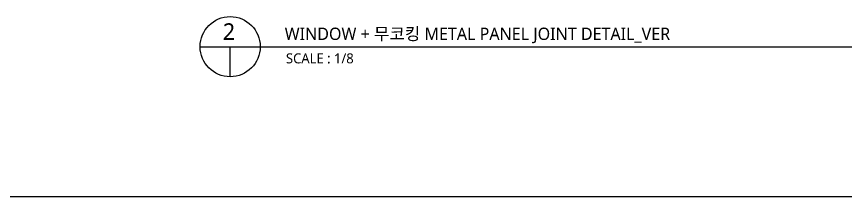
# Model space of a CAD drawing. Header units: millimetres. Extents: x -1365 to 31821, y 84 to 2865.
# Drawn here: x 8665 to 9473, y 164 to 339 of the extents above; entities that cross this region are included whole.
import ezdxf

# ---------------------------------------------------------------- set-up
doc = ezdxf.new("R2010")
doc.units = ezdxf.units.MM
doc.header["$LTSCALE"] = 10
doc.layers.add('TEXT', color=3, linetype='Continuous')
doc.styles.add('ROMANC', font='malgun.ttf', dxfattribs={"height": 8})

msp = doc.modelspace()

# ---------------------------------------------------------------- linework, layer by layer
msp.add_line((6914, 164), (9663.52, 164))
at = {"layer": 'TEXT', "color": 2}
for p, q in [((8844.28, 309.65), (9535.09, 309.65)), ((8873.53, 280.4), (8873.53, 309.65))]:
    msp.add_line(p, q, dxfattribs=at)
msp.add_circle((8873.53, 309.65), 29.25, dxfattribs=at)

# ---------------------------------------------------------------- texts
at = {"layer": 'TEXT', "style": 'ROMANC'}
for s, height, p in [('2', 16.25, (8866.27, 316.15)), ('WINDOW + 무코킹 METAL PANEL JOINT DETAIL_VER', 12, (8926.67, 316.15)), ('SCALE : 1/8             ', 9.75, (8927.84, 293.4))]:
    msp.add_text(s, height=height, dxfattribs=at).set_placement(p)

doc.saveas('drawing.dxf')
